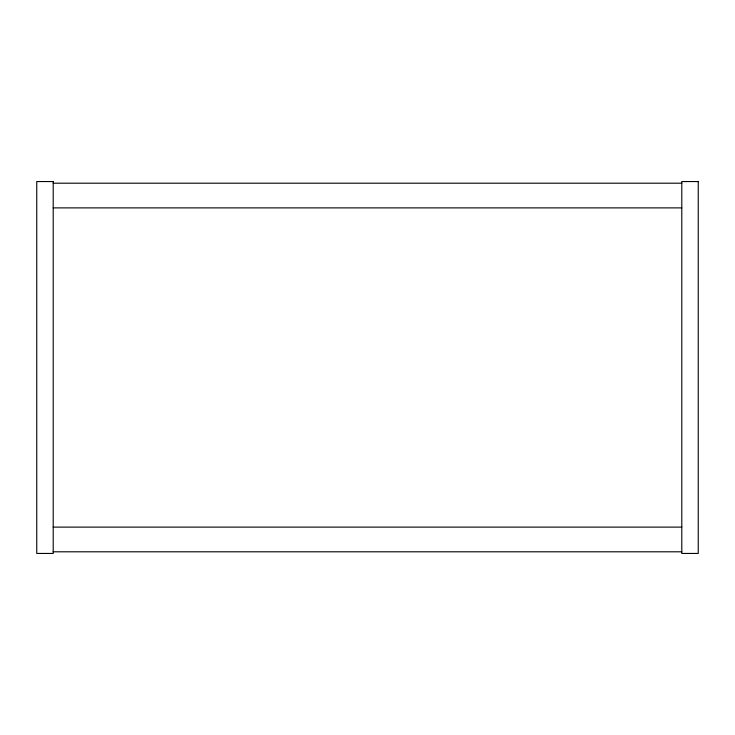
<?xml version="1.0" encoding="UTF-8"?>
<svg xmlns="http://www.w3.org/2000/svg" width="735" height="735" viewBox="0 0 735 735"><rect width="100%" height="100%" fill="white"/><g stroke="black" fill="none" stroke-linecap="round" stroke-linejoin="round"><path stroke-width="1.1" d="M53.205 183.199L681.795 183.199M53.205 207.886L681.795 207.886M53.205 527.114L681.795 527.114M53.205 551.801L681.795 551.801M53.205 181.554L36.75 181.554L36.75 553.446L53.205 553.446L53.205 181.554M698.25 181.554L681.795 181.554L681.795 553.446L698.25 553.446L698.25 181.554"/></g></svg>
